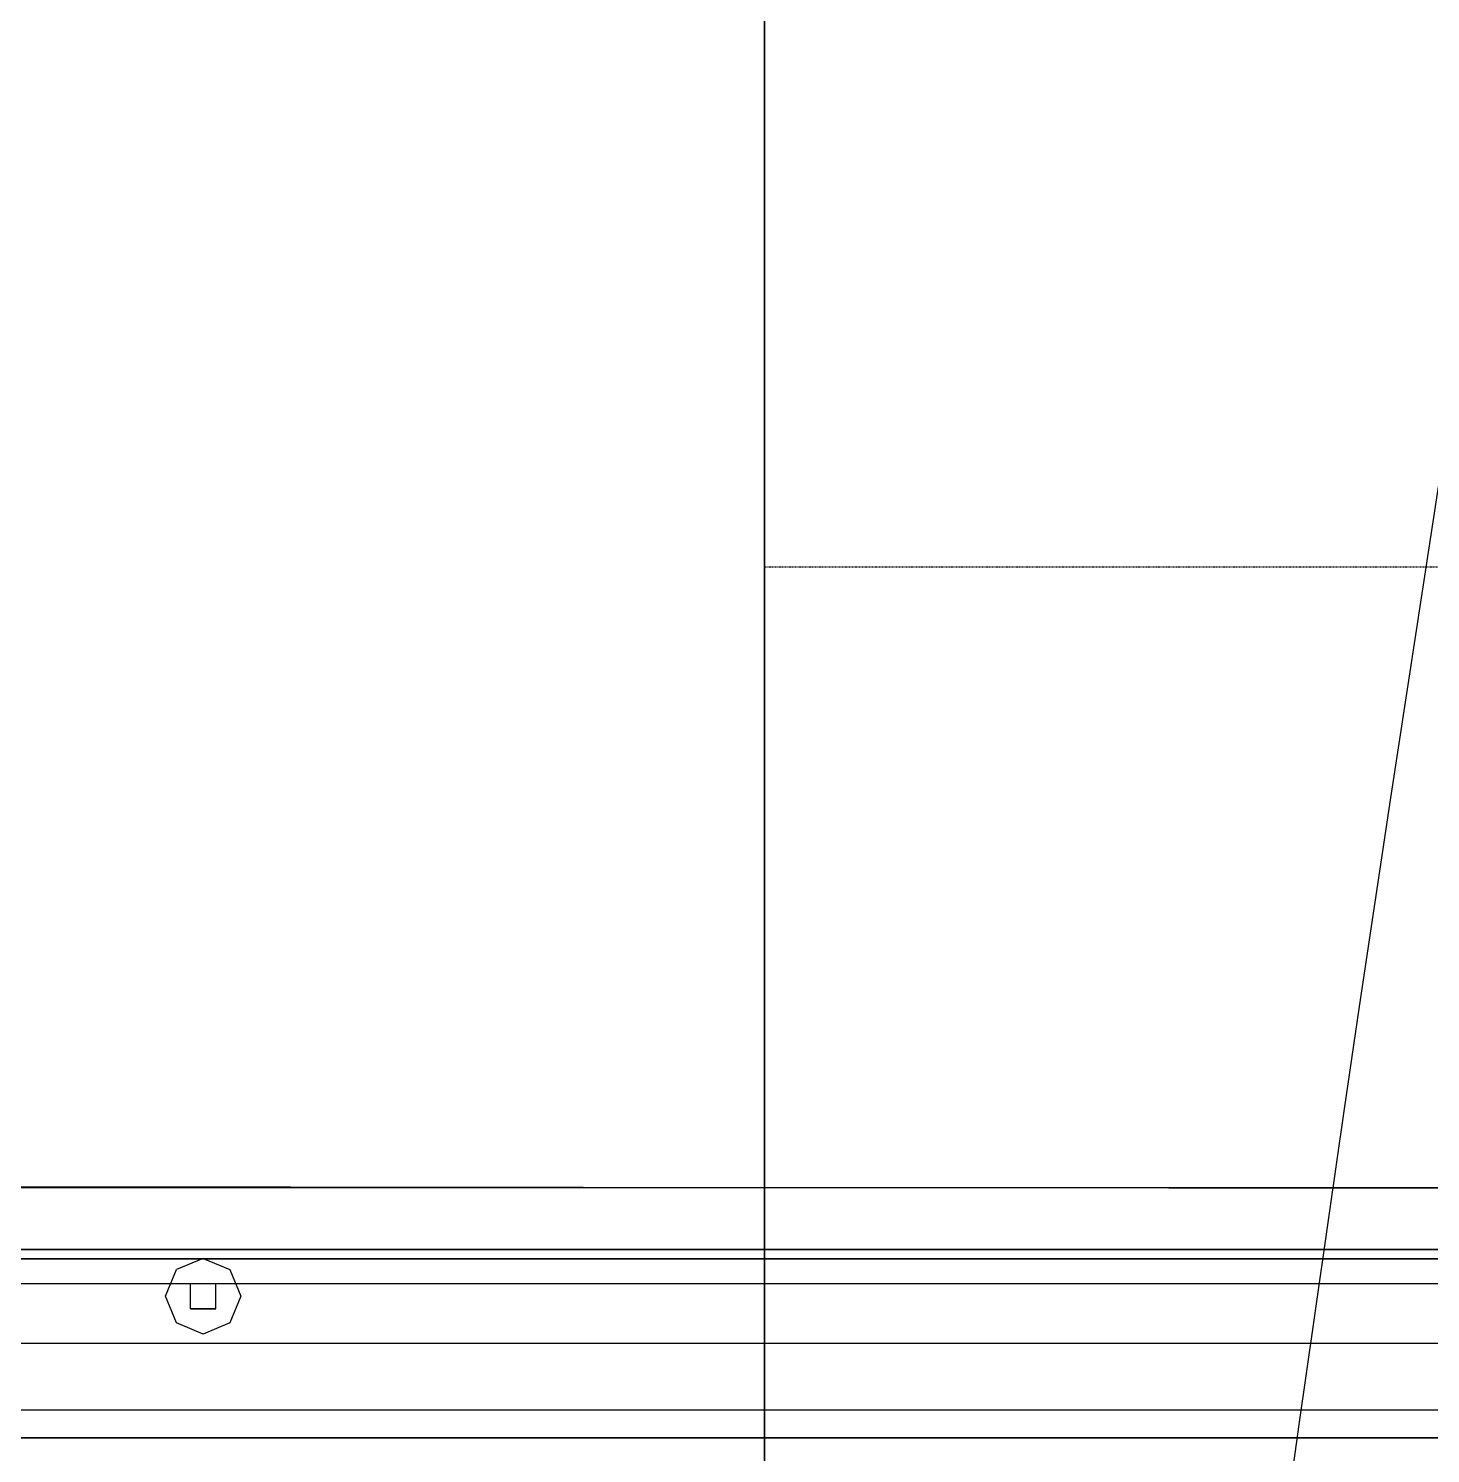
# Model space of a CAD drawing. Extents: x 11992 to 29481, y -6727 to 6811.
# Drawn here: x 18982.6 to 19205.5, y -3240.4 to -3013.7 of the extents above; entities that cross this region are included whole.
import ezdxf

# ---------------------------------------------------------------- set-up
doc = ezdxf.new("R2010")
doc.units = 0
doc.header["$MEASUREMENT"] = 0
doc.linetypes.add('DASHED', pattern=[19.05, 12.7, -6.35])
doc.layers.get('0').update_dxf_attribs({"color": 8, "linetype": 'CONTINUOUS'})
doc.layers.add('DQ-BEAM-DASH', color=8, linetype='DASHED')
doc.layers.add('zoylight 5回路', color=4, linetype='CONTINUOUS')

# ---------------------------------------------------------------- blocks, each defined once
blk = doc.blocks.new('MB-B')
at = {"layer": 'DQ-BEAM-DASH', "ltscale": 0.01}
for p, q in [((-11000, 4800), (-11000, 1100)), ((-7800, 1270), (-11000, 1270))]:
    blk.add_line(p, q, dxfattribs=at)

msp = doc.modelspace()

# ---------------------------------------------------------------- linework, layer by layer
for p, q in [((19099.61, 430.6, 559.57), (19099.61, -3269.41, 559.57)), ((19099.61, 430.6, 559.57), (19099.61, -3269.41, 559.57)), ((19099.61, 430.6, 379.57), (19099.61, -3269.41, 379.57)), ((19099.61, 430.6, 329.57), (19099.61, -3269.41, 329.57)), ((19099.61, -3269.41, 379.57), (19099.61, -769.41, 379.57)), ((19099.61, -3369.41, -40.43), (19099.61, -769.41, -40.43)), ((19099.61, -2939.41, -40.43), (19099.61, -3269.41, -40.43)), ((19280.44, -3198.16, -634.44), (18968.96, -3198.16, -634.44)), ((19280.44, -3198.16, -1072.44), (18968.96, -3198.16, -1072.44)), ((19280.44, -3198.16, -1510.44), (18968.96, -3198.16, -1510.44)), ((19280.44, -3198.16, -1948.44), (18968.96, -3198.16, -1948.44)), ((19273.54, -3198.36, -634.44), (18970.73, -3197.97, -634.44)), ((19273.54, -3198.36, -1072.44), (18970.73, -3197.97, -1072.44)), ((19273.54, -3198.36, -1510.44), (18970.73, -3197.97, -1510.44)), ((19273.54, -3198.36, -1948.44), (18970.73, -3197.97, -1948.44)), ((19283.45, -3207.99, -651.44), (18965.95, -3207.99, -651.44)), ((19283.45, -3207.99, -1089.44), (18965.95, -3207.99, -1089.44)), ((19283.45, -3207.99, -1527.44), (18965.95, -3207.99, -1527.44)), ((19283.45, -3207.99, -1965.44), (18965.95, -3207.99, -1965.44)), ((18969.56, -3207.9, -621.44), (19279.69, -3207.9, -621.44)), ((18969.56, -3207.9, -621.44), (19279.69, -3207.9, -621.44)), ((18969.56, -3207.9, -1059.44), (19279.69, -3207.9, -1059.44)), ((18969.56, -3207.9, -1059.44), (19279.69, -3207.9, -1059.44)), ((18969.56, -3207.9, -1497.44), (19279.69, -3207.9, -1497.44)), ((18969.56, -3207.9, -1497.44), (19279.69, -3207.9, -1497.44)), ((18969.56, -3207.9, -1935.44), (19279.69, -3207.9, -1935.44)), ((18969.56, -3207.9, -1935.44), (19279.69, -3207.9, -1935.44)), ((19278.92, -3209.5, -1934.86), (18970.06, -3209.5, -1934.86)), ((19278.92, -3209.5, -1527.86), (18970.06, -3209.5, -1527.86)), ((18978.21, -3209.41, -502.43), (19271.04, -3209.41, -502.43)), ((18978.21, -3209.41, -506.43), (19271.04, -3209.41, -506.43)), ((18978.21, -3209.41, -940.43), (19271.04, -3209.41, -940.43)), ((18978.21, -3209.41, -944.43), (19271.04, -3209.41, -944.43)), ((18978.21, -3209.41, -1378.43), (19271.04, -3209.41, -1378.43)), ((18978.21, -3209.41, -1382.43), (19271.04, -3209.41, -1382.43)), ((19010.37, -3209.41, -621.43), (19006.13, -3211.17, -621.43)), ((19010.37, -3209.41, -617.43), (19006.13, -3211.17, -617.43)), ((19010.37, -3209.41, -1059.43), (19006.13, -3211.17, -1059.43)), ((19010.37, -3209.41, -1055.43), (19006.13, -3211.17, -1055.43)), ((19010.37, -3209.41, -1497.43), (19006.13, -3211.17, -1497.43)), ((19010.37, -3209.41, -1493.43), (19006.13, -3211.17, -1493.43)), ((19010.37, -3209.41, -621.43), (19010.37, -3209.41, -617.43)), ((19010.37, -3209.41, -617.43), (19014.62, -3211.17, -617.43)), ((19010.37, -3209.41, -621.43), (19014.62, -3211.17, -621.43)), ((19010.37, -3209.41, -1059.43), (19010.37, -3209.41, -1055.43)), ((19010.37, -3209.41, -1055.43), (19014.62, -3211.17, -1055.43)), ((19010.37, -3209.41, -1059.43), (19014.62, -3211.17, -1059.43)), ((19010.37, -3209.41, -1497.43), (19010.37, -3209.41, -1493.43)), ((19010.37, -3209.41, -1493.43), (19014.62, -3211.17, -1493.43)), ((19010.37, -3209.41, -1497.43), (19014.62, -3211.17, -1497.43)), ((19004.37, -3215.41, -621.43), (19006.13, -3211.17, -621.43)), ((19004.37, -3215.41, -617.43), (19006.13, -3211.17, -617.43)), ((19004.37, -3215.41, -1059.43), (19006.13, -3211.17, -1059.43)), ((19004.37, -3215.41, -1055.43), (19006.13, -3211.17, -1055.43)), ((19004.37, -3215.41, -1497.43), (19006.13, -3211.17, -1497.43)), ((19004.37, -3215.41, -1493.43), (19006.13, -3211.17, -1493.43)), ((19006.13, -3211.17, -621.43), (19006.13, -3211.17, -617.43)), ((19006.13, -3211.17, -1059.43), (19006.13, -3211.17, -1055.43)), ((19006.13, -3211.17, -1497.43), (19006.13, -3211.17, -1493.43)), ((19014.62, -3211.17, -621.43), (19014.62, -3211.17, -617.43)), ((19014.62, -3211.17, -617.43), (19016.37, -3215.41, -617.43)), ((19014.62, -3211.17, -621.43), (19016.37, -3215.41, -621.43)), ((19014.62, -3211.17, -1059.43), (19014.62, -3211.17, -1055.43)), ((19014.62, -3211.17, -1055.43), (19016.37, -3215.41, -1055.43)), ((19014.62, -3211.17, -1059.43), (19016.37, -3215.41, -1059.43)), ((19014.62, -3211.17, -1497.43), (19014.62, -3211.17, -1493.43)), ((19014.62, -3211.17, -1493.43), (19016.37, -3215.41, -1493.43)), ((19014.62, -3211.17, -1497.43), (19016.37, -3215.41, -1497.43)), ((19271.08, -3213.41, -502.43), (18978.17, -3213.41, -502.43)), ((19271.08, -3213.41, -506.43), (18978.17, -3213.41, -506.43)), ((19271.08, -3213.41, -940.43), (18978.17, -3213.41, -940.43)), ((19271.08, -3213.41, -944.43), (18978.17, -3213.41, -944.43)), ((19271.08, -3213.41, -1378.43), (18978.17, -3213.41, -1378.43)), ((19271.08, -3213.41, -1382.43), (18978.17, -3213.41, -1382.43)), ((19008.37, -3213.41, -502.43), (19008.37, -3213.41, -617.43)), ((19012.37, -3213.41, -502.43), (19008.37, -3213.41, -502.43)), ((19012.37, -3213.41, -617.43), (19008.37, -3213.41, -617.43)), ((19008.37, -3217.41, -502.43), (19008.37, -3213.41, -502.43)), ((19008.37, -3217.41, -617.43), (19008.37, -3213.41, -617.43)), ((19008.37, -3213.41, -940.43), (19008.37, -3213.41, -1055.43)), ((19012.37, -3213.41, -940.43), (19008.37, -3213.41, -940.43)), ((19012.37, -3213.41, -1055.43), (19008.37, -3213.41, -1055.43)), ((19008.37, -3217.41, -940.43), (19008.37, -3213.41, -940.43)), ((19008.37, -3217.41, -1055.43), (19008.37, -3213.41, -1055.43)), ((19008.37, -3213.41, -1378.43), (19008.37, -3213.41, -1493.43)), ((19012.37, -3213.41, -1378.43), (19008.37, -3213.41, -1378.43)), ((19012.37, -3213.41, -1493.43), (19008.37, -3213.41, -1493.43)), ((19008.37, -3217.41, -1378.43), (19008.37, -3213.41, -1378.43)), ((19008.37, -3217.41, -1493.43), (19008.37, -3213.41, -1493.43)), ((19012.37, -3213.41, -502.43), (19012.37, -3213.41, -617.43)), ((19012.37, -3217.41, -502.43), (19012.37, -3213.41, -502.43)), ((19012.37, -3217.41, -617.43), (19012.37, -3213.41, -617.43)), ((19012.37, -3213.41, -940.43), (19012.37, -3213.41, -1055.43)), ((19012.37, -3217.41, -940.43), (19012.37, -3213.41, -940.43)), ((19012.37, -3217.41, -1055.43), (19012.37, -3213.41, -1055.43)), ((19012.37, -3213.41, -1378.43), (19012.37, -3213.41, -1493.43)), ((19012.37, -3217.41, -1378.43), (19012.37, -3213.41, -1378.43)), ((19012.37, -3217.41, -1493.43), (19012.37, -3213.41, -1493.43)), ((19006.13, -3219.65, -621.43), (19004.37, -3215.41, -621.43)), ((19006.13, -3219.65, -617.43), (19004.37, -3215.41, -617.43)), ((19004.37, -3215.41, -621.43), (19004.37, -3215.41, -617.43)), ((19006.13, -3219.65, -1059.43), (19004.37, -3215.41, -1059.43)), ((19006.13, -3219.65, -1055.43), (19004.37, -3215.41, -1055.43)), ((19004.37, -3215.41, -1059.43), (19004.37, -3215.41, -1055.43)), ((19006.13, -3219.65, -1497.43), (19004.37, -3215.41, -1497.43)), ((19006.13, -3219.65, -1493.43), (19004.37, -3215.41, -1493.43)), ((19004.37, -3215.41, -1497.43), (19004.37, -3215.41, -1493.43)), ((19016.37, -3215.41, -621.43), (19014.62, -3219.65, -621.43)), ((19016.37, -3215.41, -617.43), (19014.62, -3219.65, -617.43)), ((19016.37, -3215.41, -1059.43), (19014.62, -3219.65, -1059.43)), ((19016.37, -3215.41, -1055.43), (19014.62, -3219.65, -1055.43)), ((19016.37, -3215.41, -1497.43), (19014.62, -3219.65, -1497.43)), ((19016.37, -3215.41, -1493.43), (19014.62, -3219.65, -1493.43)), ((19016.37, -3215.41, -621.43), (19016.37, -3215.41, -617.43)), ((19016.37, -3215.41, -1059.43), (19016.37, -3215.41, -1055.43)), ((19016.37, -3215.41, -1497.43), (19016.37, -3215.41, -1493.43)), ((19012.37, -3217.41, -502.43), (19008.37, -3217.41, -502.43)), ((19008.37, -3217.41, -502.43), (19008.37, -3217.41, -617.43)), ((19008.37, -3217.41, -617.43), (19012.37, -3217.41, -617.43)), ((19012.37, -3217.41, -940.43), (19008.37, -3217.41, -940.43)), ((19008.37, -3217.41, -940.43), (19008.37, -3217.41, -1055.43)), ((19008.37, -3217.41, -1055.43), (19012.37, -3217.41, -1055.43)), ((19012.37, -3217.41, -1378.43), (19008.37, -3217.41, -1378.43)), ((19008.37, -3217.41, -1378.43), (19008.37, -3217.41, -1493.43)), ((19008.37, -3217.41, -1493.43), (19012.37, -3217.41, -1493.43)), ((19012.37, -3217.41, -502.43), (19012.37, -3217.41, -617.43)), ((19012.37, -3217.41, -940.43), (19012.37, -3217.41, -1055.43)), ((19012.37, -3217.41, -1378.43), (19012.37, -3217.41, -1493.43)), ((19010.37, -3221.41, -621.43), (19006.13, -3219.65, -621.43)), ((19010.37, -3221.41, -617.43), (19006.13, -3219.65, -617.43)), ((19006.13, -3219.65, -621.43), (19006.13, -3219.65, -617.43)), ((19010.37, -3221.41, -1059.43), (19006.13, -3219.65, -1059.43)), ((19010.37, -3221.41, -1055.43), (19006.13, -3219.65, -1055.43)), ((19006.13, -3219.65, -1059.43), (19006.13, -3219.65, -1055.43)), ((19010.37, -3221.41, -1497.43), (19006.13, -3219.65, -1497.43)), ((19010.37, -3221.41, -1493.43), (19006.13, -3219.65, -1493.43)), ((19006.13, -3219.65, -1497.43), (19006.13, -3219.65, -1493.43)), ((19014.62, -3219.65, -621.43), (19010.37, -3221.41, -621.43)), ((19014.62, -3219.65, -617.43), (19010.37, -3221.41, -617.43)), ((19014.62, -3219.65, -1059.43), (19010.37, -3221.41, -1059.43)), ((19014.62, -3219.65, -1055.43), (19010.37, -3221.41, -1055.43)), ((19014.62, -3219.65, -1497.43), (19010.37, -3221.41, -1497.43)), ((19014.62, -3219.65, -1493.43), (19010.37, -3221.41, -1493.43)), ((19014.62, -3219.65, -621.43), (19014.62, -3219.65, -617.43)), ((19014.62, -3219.65, -1059.43), (19014.62, -3219.65, -1055.43)), ((19014.62, -3219.65, -1497.43), (19014.62, -3219.65, -1493.43)), ((19295.25, -3222.93, -651.44), (18954.19, -3222.93, -651.44)), ((19295.25, -3222.93, -1089.44), (18954.19, -3222.93, -1089.44)), ((19295.25, -3222.93, -1527.44), (18954.19, -3222.93, -1527.44)), ((19295.25, -3222.93, -1965.44), (18954.19, -3222.93, -1965.44)), ((19010.37, -3221.41, -621.43), (19010.37, -3221.41, -617.43)), ((19010.37, -3221.41, -1059.43), (19010.37, -3221.41, -1055.43)), ((19010.37, -3221.41, -1497.43), (19010.37, -3221.41, -1493.43)), ((19296.27, -3233.54, -647.04), (18953.05, -3233.54, -647.04)), ((19296.27, -3233.54, -1085.04), (18953.05, -3233.54, -1085.04)), ((19296.27, -3233.54, -1523.04), (18953.05, -3233.54, -1523.04)), ((19296.27, -3233.54, -1961.04), (18953.05, -3233.54, -1961.04)), ((18952.58, -3237.93, -621.44), (19296.7, -3237.93, -621.44)), ((19296.7, -3237.93, -636.44), (18952.58, -3237.93, -636.44)), ((18952.58, -3237.93, -1059.44), (19296.7, -3237.93, -1059.44)), ((19296.7, -3237.93, -1074.44), (18952.58, -3237.93, -1074.44)), ((18952.58, -3237.93, -1497.44), (19296.7, -3237.93, -1497.44)), ((19296.7, -3237.93, -1512.44), (18952.58, -3237.93, -1512.44)), ((18952.58, -3237.93, -1935.44), (19296.7, -3237.93, -1935.44)), ((19296.7, -3237.93, -1950.44), (18952.58, -3237.93, -1950.44))]:
    msp.add_line(p, q)
at = {"layer": 'zoylight 5回路', "linetype": 'Continuous'}
msp.add_arc((29681.43, -4718.89), 10601.1, 162.137737, 185.408219, dxfattribs=at)

# ---------------------------------------------------------------- block references
msp.add_blockref('MB-B', (30099.61, -4369.45))

doc.saveas('drawing.dxf')
